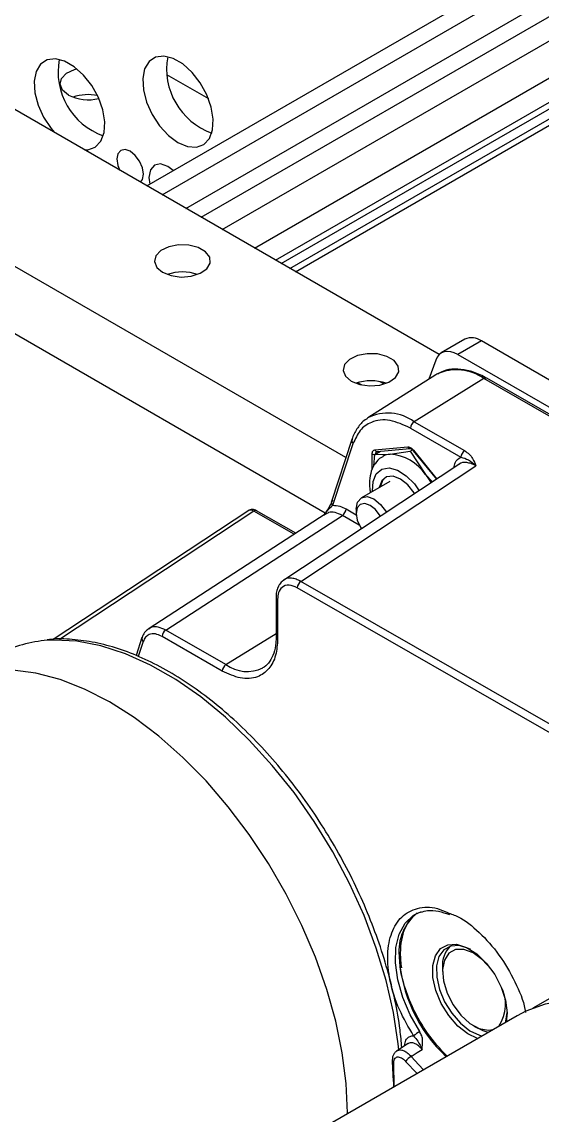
# Model space of a CAD drawing. Header units: inches. Extents: x 0 to 11, y 0 to 8.4.
# Drawn here: x 7.8541 to 8.0167, y 5.8712 to 6.2129 of the extents above; entities that cross this region are included whole.
import ezdxf

# ---------------------------------------------------------------- set-up
doc = ezdxf.new("R2010")
doc.units = ezdxf.units.IN
doc.header["$MEASUREMENT"] = 0

msp = doc.modelspace()

# ---------------------------------------------------------------- linework, layer by layer
at = {"color": 7, "linetype": 'Continuous', "lineweight": 25}
for p, q in [((7.984467054131057, 6.108942266945792), (7.297929385267048, 6.505272027064855)), ((7.955367991753273, 6.076756311380333), (7.255502978395871, 6.480779783710176)), ((7.948853760001575, 6.059424640392986), (7.237234568650035, 6.470233655244557)), ((7.89311868622281, 6.161676557258285), (8.035716590304801, 6.243996575053944)), ((7.897941011122128, 6.158892688350226), (8.040538915204118, 6.241212706145883)), ((7.905306706759488, 6.154640562767814), (8.047904610841476, 6.236960580563473)), ((7.910129031658804, 6.151856693859754), (8.052726935740793, 6.234176711655413)), ((7.916717128790771, 6.148053466339444), (8.05513809819045, 6.227962191068821)), ((7.926779892979535, 6.142244356223655), (8.05882094600913, 6.218470033628451)), ((7.933367990111503, 6.138441128703345), (8.061232108458787, 6.21225551304186)), ((7.935133762344152, 6.137421770091094), (8.05882094600913, 6.20882486136333)), ((7.937830830895556, 6.135864785557716), (8.05513809819045, 6.203584829505369)), ((7.939596603128207, 6.134845426945464), (8.052726935740791, 6.20015417782684)), ((7.899342550980993, 6.196490355652689), (7.912412227125234, 6.188945392213681)), ((7.992523671349505, 6.113716707791218), (7.985157975712144, 6.109464582208807)), ((7.997731581415318, 6.113200998931889), (7.990365885777956, 6.108948873349486)), ((8.065997527122553, 6.073791907321152), (7.997731581415318, 6.113200998931889)), ((7.983401483730623, 6.107232867003423), (7.981232695213697, 6.101211468989131)), ((7.990365885777956, 6.108948873349486), (8.058631831485192, 6.069539781738742)), ((7.959062671618084, 6.10015705120913), (7.960292576500096, 6.09944704223371)), ((7.983465141458351, 6.10263079900632), (7.962214132092949, 6.089119971787013)), ((7.966079346449118, 6.100475617560949), (7.967324424459037, 6.099756849325234)), ((7.998499030926955, 6.101421195448922), (7.976698545941873, 6.087954578190427)), ((8.145812448480706, 6.016820049149033), (7.998499030926955, 6.101421195448922)), ((8.146686649564161, 6.016927246805471), (7.99937323201041, 6.101528393105361)), ((7.961858264977805, 6.088882292936928), (7.962214132092949, 6.089119971787013)), ((7.975564217952468, 6.085936150910545), (7.991306175082205, 6.076895646384244)), ((7.976698545941873, 6.087954578190427), (7.992440502977245, 6.078914073605836)), ((7.957223293806797, 6.082353490015963), (7.95081781637739, 6.06302908871387)), ((7.951221325586113, 6.061824354797779), (7.95762680301552, 6.081148756099872)), ((7.964416755798931, 6.079128581584826), (7.974694122740745, 6.080098816901426)), ((7.965084334079318, 6.078639107123109), (7.975361701021133, 6.079609342439709)), ((7.97547484570549, 6.078782682244189), (7.976143707777233, 6.079168808099286)), ((7.976462770955711, 6.079083093630103), (7.983750710864147, 6.070038832279379)), ((7.963548891397203, 6.073171173228005), (7.963538361378981, 6.077866901336003)), ((7.964085472830532, 6.074163929333158), (7.964442878973453, 6.077752150229638)), ((7.964442878973453, 6.077752150229638), (7.966154268415607, 6.078740114325186)), ((7.964442878973453, 6.077752150229638), (7.969161842005982, 6.077807306192107)), ((7.965052463315626, 6.078629320721999), (7.965071232451404, 6.078638037391005)), ((7.969161842005982, 6.077807306192107), (7.97547484570549, 6.078782682244189)), ((7.97547484570549, 6.078782682244189), (7.980210348322513, 6.071462220219616)), ((7.976403145110304, 6.078900389649724), (7.983615737321482, 6.069949634046128)), ((7.990980816666099, 6.074816899528797), (7.935685312140167, 6.038274468967944)), ((7.94130425797746, 6.038047518616269), (7.995971647006624, 6.074174854548335)), ((7.969033522190845, 6.069314706760077), (7.960198225279821, 6.064214198420715)), ((7.980210348322513, 6.071462220219616), (7.982460947362278, 6.069186482823288)), ((7.924999409484855, 6.060256331023179), (7.863926847293813, 6.019896090490551)), ((7.926587130639726, 6.060044701213866), (7.865834613732208, 6.019895964901154)), ((7.949159748344932, 6.059238992843166), (7.893526448317332, 6.023145365789736)), ((7.899044561516712, 6.022850718033204), (7.954251878419006, 6.058667976867453)), ((7.939219523230684, 6.052789999561754), (7.926587130639726, 6.060044701213866)), ((7.93971765108519, 6.053113173649873), (7.927461331723181, 6.060151898870305)), ((7.959511878752632, 6.055647192575344), (7.954251878419001, 6.058667976867449)), ((7.955386206408407, 6.060686404147333), (7.958596985515532, 6.058842474398846)), ((7.95857988610116, 6.060637285870174), (7.95857988610116, 6.059298033718234)), ((8.04156579208122, 5.9804679657431), (7.94130425797746, 6.038047518616269)), ((8.040431464091816, 5.978449538463217), (7.940169929988055, 6.036029091336387)), ((7.933514417101195, 6.03310716634871), (7.933542033224123, 6.020792106494888)), ((7.93400256827535, 6.032430563692157), (7.934030184398278, 6.020115503838334)), ((7.917866932211902, 6.012041151848824), (7.899044561516713, 6.022850718033204)), ((7.917866932211902, 6.012041151848824), (7.933539946394396, 6.021722701751363)), ((7.891635731889113, 6.020470089924961), (7.889771138308632, 6.014844880092967)), ((7.892039241097835, 6.019265356008869), (7.890482532287503, 6.014568990110637)), ((7.916732604222497, 6.010022724568942), (7.897910233527308, 6.020832290753322)), ((7.9769120771885, 5.933947554321964), (7.97892362199596, 5.934828759692489)), ((7.985515357440027, 5.917477516396547), (7.985515357440028, 5.916116836210176)), ((8.025853362292562, 5.911620791653839), (8.01375419250095, 5.904636089606704)), ((8.008873066935646, 5.902299387988832), (7.781184683393579, 5.77085768198538)), ((7.995354327442267, 5.899073393579648), (7.996532647203014, 5.898392942912064)), ((7.974784430964928, 5.893584302286826), (7.971140072494206, 5.891227917662183)), ((7.969770821433664, 5.887938921674936), (7.970159191544671, 5.881847618147376)), ((7.973979992357626, 5.888037133024584), (7.977670282613899, 5.884286404017034)), ((7.970484978567696, 5.880138416283561), (7.970322783800937, 5.887361625046005))]:
    msp.add_line(p, q, dxfattribs=at)
at = {"color": 7, "linetype": 'Continuous', "lineweight": 25, "flags": 128}
for points in [[(7.90288189399372, 6.175234080855706), (7.905862755344148, 6.173986384168797), (7.908622539844748, 6.173777459321574), (7.910956566904284, 6.174622801314184), (7.912691732413214, 6.17645971499822), (7.913699347083595, 6.179151964889058), (7.913904680744856, 6.182499879128517), (7.913292504738678, 6.186255158233146), (7.911908221358922, 6.190139290331013), (7.90985449657119, 6.193864207113141), (7.907283645747819, 6.19715364854216), (7.904386337133523, 6.199763651795474), (7.901377450853916, 6.201500644871754), (7.898480142239621, 6.202235802940745), (7.895909291416251, 6.201914602691599), (7.893855566628519, 6.200560866077398), (7.892471283248762, 6.198274993549886), (7.891859107242585, 6.195226517817256), (7.892064440903845, 6.191641530378751), (7.893072055574226, 6.187785913352458), (7.894807221083156, 6.183945620214941), (7.897141248142693, 6.180405467940039), (7.899901032643292, 6.177428013426863), (7.90288189399372, 6.175234080855706)], [(7.873694285013443, 6.17289002539109), (7.874720475929359, 6.172935183937137), (7.877054502988895, 6.173780525929748), (7.878789668497825, 6.175617439613784), (7.879797283168206, 6.178309689504621), (7.880002616829465, 6.181657603744079), (7.879390440823289, 6.185412882848706), (7.878006157443533, 6.189297014946573), (7.8759524326558, 6.193021931728699), (7.873381581832431, 6.196311373157719), (7.870484273218136, 6.19892137641103), (7.867475386938531, 6.20065836948731), (7.864578078324235, 6.201393527556301), (7.862007227500866, 6.201072327307155), (7.859953502713133, 6.199718590692955), (7.858569219333378, 6.197432718165443), (7.857957043327201, 6.194384242432815), (7.858162376988461, 6.19079925499431), (7.859169991658843, 6.186943637968017), (7.860905157167772, 6.183103344830502), (7.863239184227308, 6.179563192555601), (7.864265375143221, 6.178333219197532)], [(7.868623579028244, 6.190071967380822), (7.866806317014357, 6.191603439833346), (7.866070099834106, 6.193410467867242), (7.866514357697205, 6.195249002333442), (7.868079091117527, 6.196870738964617), (7.870552974176166, 6.198056653242372), (7.871313178624245, 6.198273924259854)], [(7.891158166771139, 6.162808341047056), (7.891781683226331, 6.163650474748948), (7.892097065836183, 6.165299326059445), (7.891781683226331, 6.167312310380491), (7.89088354954017, 6.169382969096953), (7.889539397489818, 6.17119606318982), (7.887953862040172, 6.172475565519188), (7.886368326590526, 6.173026683454133), (7.885024174540175, 6.172765514284952), (7.884126040854014, 6.171731818650152), (7.883810658244161, 6.170082967339654), (7.884126040854014, 6.168069983018607), (7.884749557309206, 6.166507952540986)], [(7.901428497421175, 6.166466723657796), (7.899738975059948, 6.167726275067233), (7.897472716390587, 6.168514006302246), (7.895551475059951, 6.168140708503097), (7.894267742644531, 6.166663212875755), (7.893816955767514, 6.164306454735949), (7.894061416354661, 6.162220783779214)], [(7.898086361577684, 6.13465670601016), (7.900739237120438, 6.133607622979903), (7.903869440649917, 6.133182613848319), (7.907054220834407, 6.133439078453683), (7.909863455462521, 6.134342379829923), (7.911917741831222, 6.135770522120812), (7.912939637183225, 6.137530626796357), (7.912791128888723, 6.139384981967046), (7.911492273815802, 6.141083146691743), (7.909218489539265, 6.142395774414522), (7.906276863225131, 6.143145587487899), (7.903064677807238, 6.143231319501459), (7.900015756725607, 6.14264139187171), (7.897541873666968, 6.141455477593953), (7.895977140246647, 6.139833740962779), (7.895532882383547, 6.137995206496579), (7.896269099563797, 6.136188178462683), (7.898086361577684, 6.13465670601016)], [(7.990365885777956, 6.108948873349486), (7.989229511464248, 6.109503052682616), (7.98812034814062, 6.109840290755291), (7.987064955217852, 6.109952512251358), (7.986088604550475, 6.109837029977013), (7.985214675290948, 6.10949660920685), (7.984464094065401, 6.108939401468136), (7.98385483387625, 6.10817874934884), (7.983401483730623, 6.107232867003423)], [(7.957011926676595, 6.100639701350898), (7.959664802219347, 6.099590618320641), (7.962795005748825, 6.099165609189056), (7.965979785933317, 6.099422073794421), (7.968789020561431, 6.100325375170661), (7.970843306930132, 6.10175351746155), (7.971865202282133, 6.103513622137094), (7.971716693987632, 6.105367977307784), (7.970417838914712, 6.107066142032481), (7.968144054638175, 6.108378769755259), (7.965202428324041, 6.109128582828636), (7.961990242906149, 6.109214314842196), (7.958941321824518, 6.108624387212448), (7.956467438765878, 6.107438472934692), (7.954902705345557, 6.105816736303517), (7.954458447482456, 6.103978201837316), (7.955194664662707, 6.102171173803422), (7.957011926676595, 6.100639701350898)], [(7.983951306728871, 6.102920578829971), (7.983778721217107, 6.102822034093032), (7.983465141458351, 6.10263079900632)], [(7.964822891069221, 6.071649508878648), (7.966539563192987, 6.073119513052405), (7.968830788888227, 6.073524804002796), (7.971472287019983, 6.072825709027766), (7.974205489346719, 6.071090660414352), (7.976762850981354, 6.068489496809629), (7.978243587229091, 6.066399410146433)], [(7.963707581132168, 6.066240106431611), (7.963848812345161, 6.06925868573217), (7.964822891069221, 6.071649508878648)], [(7.976878577662157, 6.06549733378883), (7.976731941020131, 6.065727491301018), (7.974699940210618, 6.068247180943722), (7.972391633236178, 6.070042623111538), (7.970085435984911, 6.070897260981122), (7.968059509881168, 6.070708012612293), (7.966558211512542, 6.069497704151338), (7.965765213108385, 6.067427952087475)], [(7.96611876649898, 6.067632054115431), (7.966911764903135, 6.069701806179294), (7.967819439138339, 6.070601247295176)], [(7.980210348322513, 6.071462220219616), (7.981414081523632, 6.069843737981305), (7.982030827585422, 6.068902235085368)], [(7.95857988610116, 6.060637285870174), (7.958997659812979, 6.062829691230634), (7.960192846914804, 6.064211084995647), (7.961983495647222, 6.064562889559646), (7.964096995972992, 6.063831545866877), (7.966211586626444, 6.06212839436492), (7.968005340349403, 6.059712724430838), (7.968038399458634, 6.059655238650765)], [(7.966125946616726, 6.058391380480457), (7.966026242344522, 6.058567605914455), (7.964609129823234, 6.060476048565788), (7.96293854770594, 6.061821582954475), (7.961268826976132, 6.062399363667134), (7.959854167478868, 6.06212142882786), (7.958909938298687, 6.061030091496446), (7.95857988976881, 6.059291497888601), (7.958914268786017, 6.057170333120731), (7.959862169176088, 6.054989525300338), (7.960185645422452, 6.054465689852198)], [(7.971880397344696, 5.891661479516578), (7.971690035917248, 5.893514832243648), (7.970211441409838, 5.903296589868369), (7.967919403168809, 5.913315870323888), (7.964839890903285, 5.923459151159148), (7.961007796717744, 5.93361150494923), (7.956466539770536, 5.94365790146902), (7.951267574317465, 5.953484511031613), (7.945469806714518, 5.962979994224152), (7.939138927985306, 5.97203676342786), (7.932346669515522, 5.980552201828759), (7.925169990307678, 5.988429826107171), (7.917690205004852, 5.995580379632282), (7.909992062563298, 6.001922843775436), (7.902162786012899, 6.007385355883571), (7.894291084185391, 6.011906023511792), (7.886466146607853, 6.015433625689507), (7.878776632949726, 6.017928193274481), (7.871309668473329, 6.019361461819201), (7.864149856869827, 6.019717191818346), (7.861123797680923, 6.019531441283253)], [(7.891641527660635, 6.020486997433719), (7.891713390897497, 6.020641003037924), (7.891745355421724, 6.020691482554189)], [(7.881453920450889, 6.000425286934744), (7.873694158685307, 6.004411991447644), (7.866021523679144, 6.007414452181511), (7.858520078427127, 6.00939977354824), (7.851272010333219, 6.010346203951483), (7.844356730748212, 6.010243374101686), (7.837850004922352, 6.009092410624205), (7.83182312190541, 6.006905923715752), (7.829150697520066, 6.005512786474693)], [(7.95589264299187, 5.871714440265009), (7.955892393430551, 5.871938678189577), (7.955465543449651, 5.881145779915646), (7.954229915824928, 5.89071916827134), (7.952199048351211, 5.900553955210475), (7.949395191637529, 5.910542388749283), (7.945849065324781, 5.920575033519698), (7.941599521514925, 5.930541969766152), (7.936693119099215, 5.940333997649411), (7.93118361364925, 5.949843833662874), (7.925131368459675, 5.958967286053115), (7.918602693195303, 5.967604396366542), (7.911669117388542, 5.975660534615129), (7.904406606746877, 5.983047436062371), (7.896894730856676, 5.989684168270203), (7.889215791402151, 5.995498017811727), (7.881453920450889, 6.000425286934744)], [(7.978426421138958, 5.8973234736887), (7.975422966202093, 5.902555633419251), (7.973096545336253, 5.908027810011601), (7.971543909601235, 5.913512426894171), (7.970829629924439, 5.918781390129302), (7.970983411728791, 5.923615574371055), (7.971998859545282, 5.927813935837762), (7.973833742987376, 5.931201873309464), (7.976411753025941, 5.933638489433616), (7.9769120771885, 5.933947554321964)], [(7.99648030790761, 5.89514520048311), (7.993480099931935, 5.896599908383977), (7.990365641987692, 5.899076112377201), (7.987525145368669, 5.902339323519163), (7.985169276714692, 5.906147524367665), (7.983472760026443, 5.910218278087131), (7.982561418185643, 5.914249675496646), (7.982502841247512, 5.917942726292765), (7.983301373595581, 5.921023533792521), (7.984897791738635, 5.923263608597416), (7.98717369664613, 5.924496814606829), (7.989960294862649, 5.924631690572585), (7.993050917146315, 5.92365823336132), (7.996216346181001, 5.921648639841122), (7.999221816576079, 5.918751952370108), (8.00184442634146, 5.915183005006539), (8.003889668508485, 5.91120649024952), (8.005205856821988, 5.90711732800724), (8.005205856821988, 5.90711732800724)], [(7.994359806159173, 5.922948720860826), (7.993691243543281, 5.923291030697444), (7.990757108463852, 5.924215198935987), (7.988111603827915, 5.924087152133055), (7.985950934611938, 5.922916386934244), (7.984435347767267, 5.920789733638459), (7.983677247436822, 5.917864916391854), (7.983732858454036, 5.914358855509463), (7.984598056404162, 5.91053157948777), (7.986208673513258, 5.906666939880683), (7.988445257678427, 5.903051559328309), (7.991141931683829, 5.899953574066951), (7.994098695554945, 5.897602747491106), (7.99709625964175, 5.896173429653587), (7.997890735809594, 5.895959423179708)], [(7.995140872378061, 5.921920957128359), (7.992250560625174, 5.923011570975017), (7.989636174285619, 5.922984789836534), (7.987530013058714, 5.921842993334594), (7.986119218612204, 5.919687635099083), (7.985529146223832, 5.916710228167861), (7.985812226414793, 5.913175328212902), (7.986943306267846, 5.909397026607857), (7.988821884374381, 5.905711042031138), (7.991281040825633, 5.902444890388064), (7.994102268779074, 5.899888783585391), (7.997034889750288, 5.898269842929826), (7.999818327496387, 5.897731918403223), (8.00137684835356, 5.897971913114287)], [(8.000662137954212, 5.916942764707485), (7.998050292661114, 5.919809854122916), (7.995140872378061, 5.921920957128359)], [(8.005205856821988, 5.90711732800724), (8.005695375615915, 5.903218792736532), (8.005442420274598, 5.900318917826902)], [(8.061176289866468, 5.897211888448883), (8.053416528100886, 5.901198592961783), (8.045743893094722, 5.90420105369565), (8.038242447842707, 5.90618637506238), (8.0309943797488, 5.907132805465621), (8.02407910016379, 5.907029975615825), (8.017572374337933, 5.905879012138343), (8.01154549132099, 5.90369252522989), (8.008873066935646, 5.902299387988832)], [(8.00521050367459, 5.900185035223489), (8.00534092934177, 5.900640829054241), (8.005693535675446, 5.903316000346808)], [(7.999821046162555, 5.897073767626984), (7.998273077608933, 5.897547605190555), (7.996532647203014, 5.898392942912064)], [(7.975726582678587, 5.889581887440943), (7.977643851026444, 5.890800972323841), (7.979150229288832, 5.891759095214487)], [(7.979628259570135, 5.885416720054415), (7.97811733483252, 5.886902783113761), (7.975726582678588, 5.889581887440943)]]:
    msp.add_lwpolyline(points, dxfattribs=at)
at = {"color": 7, "linetype": 'Continuous', "lineweight": 25}
for centre, radius, start, end in [((7.920557611343308, 6.198196505469635), 0.02123556034542646, 169.5367515877592, 250.4578718795443), ((7.886631394070062, 6.197340286648497), 0.02121434853391868, 169.4878725943431, 250.5067508729515), ((7.87486503510561, 6.202358473933335), 0.01378092947629481, 243.0697612992323, 283.7870824530797), ((7.874834846231648, 6.175758960043031), 0.01443433927670027, 78.45410454868616, 109.1936361168259), ((7.904273545913068, 6.12064837233597), 0.01413889598486213, 70.49262569275906, 109.507374307241), ((7.994693590692487, 6.109075723621554), 0.005123210323426435, 53.63082630745718, 115.058715263399), ((7.989917699746712, 6.0894852059246), 0.0147005813065245, 54.28590694708218, 113.945094744054), ((7.963199111011976, 6.086631367676702), 0.01413889598486869, 70.49262569322288, 109.5073743067703), ((7.999024305737336, 6.100755729665561), 0.0008477961637358242, 65.69659057230314, 128.2852347011082), ((7.968520005994458, 6.076899803284238), 0.01375123863140911, 53.50523561275909, 117.2947224978218), ((7.978129984713537, 6.085822177661274), 0.002568296901402467, 123.8726894980707, 177.4565513076115), ((7.958356950475109, 6.08206473862076), 0.001171383494556452, 166.8197843640164, 231.440970348597), ((7.965062407971052, 6.079309184188535), 0.0006704356999988875, 195.6274329159058, 271.8741506722452), ((7.975339774912874, 6.080279419505144), 0.0006704357000075903, 195.6274329164527, 271.8741506715375), ((7.976568756775358, 6.078947423421991), 0.000172160969257386, 127.9970197869365, 195.854565445993), ((7.964131306963907, 6.079041883927143), 0.001316118746984822, 243.2225697507639, 285.2470478251882), ((7.969608499122746, 6.072383554194636), 0.005442112485976887, 94.70780174887048, 120.2538671886001), ((7.96836032631462, 6.063619893211188), 0.01421003569645972, 33.49653194648529, 86.76652098153643), ((7.993871941870033, 6.076781673125275), 0.002568296928566458, 123.8726923457819, 177.4565511179454), ((7.95194675202724, 6.062737268412651), 0.001166042361882616, 165.5067699210124, 231.5283735120786), ((7.927112405450109, 6.059379235430487), 0.0008477961637508681, 65.69659057290663, 128.2852347004586), ((7.952820439647337, 6.060800377396602), 0.002568296901403315, 303.8726894982034, 357.4565513076329), ((7.942735696749106, 6.035915118087125), 0.002568296901384875, 123.8726894978521, 177.4565513077918), ((7.934310998007557, 6.033167437153067), 0.0007988187510968547, 184.2888315622157, 247.2875014579553), ((7.900476000288368, 6.020718317504056), 0.002568296901393397, 123.8726894979889, 177.4565513077017), ((7.864450282117383, 5.982638052226467), 0.03704305137001287, 95.15212995759042, 119.6394551202004), ((7.892761026702785, 6.020175897912376), 0.001161921261340243, 164.4698280922337, 231.5961747308471), ((7.934338744194218, 6.020852517185379), 0.0007989980108827906, 184.336160848405, 247.2827710133173), ((7.919298370983557, 6.009908751319675), 0.002568296901394745, 123.8726894979669, 177.4565513076827), ((7.924483391600416, 6.021075412333904), 0.01119800863332962, 233.7819143987375, 295.7862045793815), ((7.986944779981907, 5.922515565256696), 0.01505662871131967, 128.2232093436454, 185.6980865345672), ((7.994050785650668, 5.918054978628577), 0.008554939939498598, 135.642942894712, 183.8704334263645), ((8.018498997790163, 5.923571142040989), 0.04660628942756745, 183.1370391043945, 226.9760294922421), ((7.993178960187182, 5.90578679854767), 0.01205840857343883, 325.6849416465863, 29.78704925934113), ((7.986691745706677, 5.883000278455332), 0.01653691361474992, 119.9874703436305, 128.0468218693412), ((7.97052391616787, 5.888022204761711), 0.0006905213898431374, 187.1819778893554, 253.0656311895539), ((7.978700393141033, 5.884459746041415), 0.005922827127590459, 120.1385733573182, 142.8430903867904)]:
    msp.add_arc(centre, radius, start, end, dxfattribs=at)
for points, knots in [([(7.99937323201041, 6.101528393105361), (7.99866662622874, 6.101909174554502), (7.996616257784895, 6.103014093715338), (7.993214164519313, 6.104164163709359), (7.989355764136231, 6.104538162933576), (7.98621489317749, 6.104105677679393), (7.984632116517753, 6.103171878710662), (7.984060015822919, 6.102834353491574)], [0, 0, 0, 0, 0.1294025997085794, 0.3754894367928543, 0.6213078335683331, 0.863120263866081, 1, 1, 1, 1]), ([(7.961853881350372, 6.088786908685429), (7.961680667049928, 6.088695408522164), (7.960531238345378, 6.08808822473966), (7.958999950843044, 6.086070122082203), (7.95764863911262, 6.08395227253874), (7.957311796536862, 6.08250453207035), (7.957268323819477, 6.082317687482528)], [0, 0, 0, 0, 0.07611383978785045, 0.5050820402342876, 0.9361261605807722, 1, 1, 1, 1]), ([(7.975564217952468, 6.085936150910545), (7.973389255952713, 6.086933321992609), (7.968941232776208, 6.088972640419532), (7.963499277643582, 6.088266267176848), (7.959594056234022, 6.0855550474716), (7.958272859181298, 6.082595805052263), (7.95762680301552, 6.081148756099872)], [0, 0, 0, 0, 0.2744175396602942, 0.5612123690370145, 0.7854359015814485, 1, 1, 1, 1]), ([(7.963538361378981, 6.077866901336003), (7.963553350780831, 6.078057570331745), (7.963583220236081, 6.078437517383195), (7.963847655297481, 6.078947512407675), (7.964200972228224, 6.079059926306029), (7.964416755798931, 6.079128581584826)], [0, 0, 0, 0, 0.2816731810096067, 0.5612915418211741, 0.9999999999999999, 0.9999999999999999, 0.9999999999999999, 0.9999999999999999]), ([(7.974694122740745, 6.080098816901426), (7.974851353390377, 6.080092965564386), (7.975164671656287, 6.080081305428283), (7.975795075321847, 6.079784260603589), (7.976209606336282, 6.079348949299957), (7.976462770955711, 6.079083093630103)], [0, 0, 0, 0, 0.2816738383827412, 0.5612999679142292, 1, 1, 1, 1]), ([(7.975348602266728, 6.079608272905656), (7.975390809385957, 6.079608394477226), (7.975482308097389, 6.07960865802618), (7.975719025888451, 6.079516811005117), (7.976042423815009, 6.079302167474537), (7.976277168658134, 6.079040725536056), (7.976402913621721, 6.078900679831127)], [0, 0, 0, 0, 0.1965021132730203, 0.4259871435620041, 0.6925205053734076, 1, 1, 1, 1]), ([(7.966894109129763, 6.077017927945554), (7.966741321828734, 6.076954418874521), (7.965724480946024, 6.076531748800396), (7.964566690601394, 6.075132961298563), (7.963326243749139, 6.072933675579585), (7.962709444524418, 6.070279442752231), (7.962589192196789, 6.067757202834692), (7.96294322991881, 6.066212106629327), (7.963026858505208, 6.065847133623728)], [0, 0, 0, 0, 0.04148166504746194, 0.2760717194365756, 0.4313113925470837, 0.6700892432961029, 0.9220705351322619, 1, 1, 1, 1]), ([(7.964695947017105, 6.077857001180899), (7.964702549968408, 6.077970936527512), (7.964715754357324, 6.078198781101764), (7.964838481645467, 6.078458106378942), (7.965024043925526, 6.07864159226959), (7.965195703613851, 6.078679276881069), (7.965281543297088, 6.078698121346789)], [0, 0, 0, 0, 0.2500286588613911, 0.5000000001973743, 0.7499713414346573, 1, 1, 1, 1]), ([(7.989127631970359, 6.073592209137758), (7.989211296543758, 6.074132639933567), (7.989463405608697, 6.075761136883458), (7.990568089855704, 6.076441240820286), (7.991306175082205, 6.076895646384244)], [0, 0, 0, 0, 0.3318586478436041, 1, 1, 1, 1]), ([(7.991306175082205, 6.076895646384244), (7.992103613841693, 6.076656342653883), (7.993803745347915, 6.076146149480173), (7.995219790979188, 6.074858524847865), (7.995971647006628, 6.074174854548337)], [0, 0, 0, 0, 0.4690453394761426, 1, 1, 1, 1]), ([(7.992440502977245, 6.078914073605836), (7.992939963637819, 6.078564536883328), (7.993997595642854, 6.077824376038157), (7.995136460436033, 6.076189529564002), (7.995657666308926, 6.074932252341501), (7.995971647048169, 6.074174853293861)], [0, 0, 0, 0, 0.2624106760730275, 0.5556672454619068, 1, 1, 1, 1]), ([(7.995971647006748, 6.074174854548268), (7.995470605395589, 6.074432822645226), (7.994481780198758, 6.074941932764162), (7.99268076073495, 6.075264534819242), (7.9912541896925, 6.075245020453174), (7.990700040233473, 6.074585000476803), (7.990657295685295, 6.074534089562393)], [0, 0, 0, 0, 0.2507211557201579, 0.4948079972464855, 0.9610318055002104, 1, 1, 1, 1]), ([(7.948733237549001, 6.058962282283216), (7.949129846546554, 6.059561470996233), (7.95019113216489, 6.061164839471778), (7.950834458190878, 6.062627969208997), (7.951237369303239, 6.063544318316813)], [0, 0, 0, 0, 0.3737061830492984, 1, 1, 1, 1]), ([(7.927461620070989, 6.06015173315983), (7.927249451931426, 6.060254062606891), (7.926815701548224, 6.060463261956836), (7.92611349897257, 6.06055240988061), (7.925429470209, 6.060471591038638), (7.925045567760174, 6.060263848655285), (7.924853760458829, 6.060160055345167)], [0, 0, 0, 0, 0.2396652067586447, 0.4899645888672981, 0.7451735041060548, 0.9999999999999999, 0.9999999999999999, 0.9999999999999999, 0.9999999999999999]), ([(7.926587130639726, 6.060044701213866), (7.926280226030327, 6.060169615182355), (7.925666443111091, 6.060419432415085), (7.925056412939651, 6.060377537920615), (7.924878282986763, 6.060160979407488), (7.92486490052291, 6.060144709900721)], [0, 0, 0, 0, 0.4805064538311323, 0.9609717316445181, 1, 1, 1, 1]), ([(7.948498545375865, 6.058625624208014), (7.948760855574902, 6.05903109695377), (7.949614713873717, 6.060350970409627), (7.95056380247948, 6.061221356405144), (7.951221325586113, 6.061824354797779)], [0, 0, 0, 0, 0.3072057733696319, 1, 1, 1, 1]), ([(7.954251878419006, 6.058667976867453), (7.953474594512545, 6.059028498348545), (7.951946127278618, 6.059737435284451), (7.950099753334485, 6.059756742034919), (7.949284579331124, 6.059191434491661), (7.948980147960249, 6.058980317172353)], [0, 0, 0, 0, 0.3933195454208736, 0.7734317314969388, 1, 1, 1, 1]), ([(7.951221325586113, 6.061824354797779), (7.951962874856569, 6.061798864567586), (7.953287622656711, 6.061753327301599), (7.95474473608019, 6.061012528632665), (7.955386206408407, 6.060686404147333)], [0, 0, 0, 0, 0.5597663724179136, 1, 1, 1, 1]), ([(7.935922274758182, 6.038430997191341), (7.935563868796904, 6.038145923215402), (7.934848929749108, 6.037577264937001), (7.934095533734773, 6.036307461157236), (7.933603527228607, 6.034816065474784), (7.933543963469128, 6.033674006480494), (7.933514416485496, 6.033107480816134)], [0, 0, 0, 0, 0.2532902067272432, 0.5052568282293218, 0.7545794871572281, 1, 1, 1, 1]), ([(7.94130425797746, 6.038047518616269), (7.940798097434706, 6.038302134733021), (7.939799110817924, 6.038804659271318), (7.937985438406593, 6.039118853710976), (7.936551234324569, 6.039094183470925), (7.936000281063649, 6.038436270726037), (7.935957782173547, 6.038385521300587)], [0, 0, 0, 0, 0.2506856367649586, 0.494767124250576, 0.9610278439480467, 1, 1, 1, 1]), ([(7.940169929988055, 6.036029091336387), (7.939290530236776, 6.036407494916918), (7.937469049336991, 6.037191273731214), (7.935402880815997, 6.036450137234613), (7.934200993189158, 6.034742653216166), (7.934067171769524, 6.033183337420158), (7.93400256827535, 6.032430563692157)], [0, 0, 0, 0, 0.2712790564576449, 0.5618942001408991, 0.7885004839537889, 1, 1, 1, 1]), ([(7.893627330885384, 6.023209351248472), (7.893201114843079, 6.022862165018939), (7.892352554067577, 6.022170946043271), (7.891877706901776, 6.021046299732607), (7.891641366494183, 6.020486542011378)], [0, 0, 0, 0, 0.5022811030281422, 1, 1, 1, 1]), ([(7.897910233527308, 6.020832290753322), (7.897198314331692, 6.02115874048505), (7.895742546818765, 6.021826281010688), (7.893961373351424, 6.021595351894806), (7.892683196924595, 6.020707891510927), (7.89225074562135, 6.019739150594363), (7.892039241097835, 6.019265356008869)], [0, 0, 0, 0, 0.2744279726510485, 0.5611638647797773, 0.7853727645529026, 1, 1, 1, 1]), ([(7.899044561516712, 6.022850718033204), (7.898261934892075, 6.023207807382432), (7.896722923027732, 6.023910012914154), (7.894871801865059, 6.023926093148785), (7.894059939680004, 6.023362924492089), (7.893756739857483, 6.023152602297136)], [0, 0, 0, 0, 0.3933048967171733, 0.7734223233615121, 1, 1, 1, 1]), ([(7.97281999166934, 5.892314126866555), (7.9726627609597, 5.894168713637653), (7.972251697354904, 5.899017341016376), (7.970755890299754, 5.907169816887173), (7.968444393807814, 5.916623084643436), (7.965410958803941, 5.926160427555699), (7.961727246784574, 5.935672631401014), (7.95741992054908, 5.945071845413974), (7.952534686287519, 5.954265637866992), (7.94711875281149, 5.963164851986217), (7.941225047004641, 5.971682494491565), (7.934910399874976, 5.979735192429587), (7.928235215432087, 5.987243874811587), (7.921262686125289, 5.994134497424566), (7.914058272664346, 6.00033839458994), (7.906689015505191, 6.005792935098523), (7.899223443731143, 6.010440764343921), (7.891730234679365, 6.014233557673648), (7.884284183605154, 6.017118149527151), (7.87694867196183, 6.019089257052737), (7.86984376172939, 6.020000030919811), (7.864838635605274, 6.020199460331763), (7.862334210480993, 6.019797636426892), (7.861998783926595, 6.019743818723748)], [0, 0, 0, 0, 0.03134610232500532, 0.08195117765197102, 0.1325233108955557, 0.18306295898082, 0.2335752298778855, 0.2840675712312045, 0.3345485421806111, 0.3850272177767762, 0.4355116909590389, 0.486009564003653, 0.5365303736623649, 0.5870834922844917, 0.6376775984947938, 0.688319554328505, 0.7390122311500977, 0.7897506260781938, 0.8405135852653968, 0.8912405260192126, 0.9418453999227016, 0.9922111478050386, 1, 1, 1, 1]), ([(7.934030184398278, 6.020115503838334), (7.933903540032071, 6.018328785015075), (7.933641682173143, 6.014634452771385), (7.931426448121814, 6.010465626536755), (7.92771289304275, 6.00779185126463), (7.922604270211628, 6.007305100323701), (7.91864098550761, 6.00913945510859), (7.916732604222497, 6.010022724568942)], [0, 0, 0, 0, 0.1775623555452592, 0.3671390969954715, 0.5633612870161226, 0.7897518824804866, 1, 1, 1, 1]), ([(7.933542033224123, 6.020792106494888), (7.933524663493606, 6.02013888894164), (7.933474084485918, 6.018236781386577), (7.932889917321927, 6.015479771198318), (7.931594940132006, 6.012963324396038), (7.930396027446606, 6.011512981554151), (7.929493243561515, 6.011138331302212), (7.929336171262412, 6.011073147178522)], [0, 0, 0, 0, 0.1392299764615897, 0.405424485001307, 0.671928790599606, 0.9429200055731264, 1, 1, 1, 1]), ([(7.976499959378589, 5.896023219879767), (7.974919777300685, 5.898721120568389), (7.97168220657889, 5.904248739443407), (7.968893470966868, 5.913227973190754), (7.968090788470302, 5.921594394206685), (7.969399697727029, 5.928535555377913), (7.97260246026984, 5.933622395248859), (7.977566332138986, 5.936226808678549), (7.98269946334415, 5.936523654638246), (7.986068499160311, 5.935009543895841), (7.98713932658052, 5.934528293060685)], [0, 0, 0, 0, 0.1301381345668603, 0.2666347252978461, 0.4031313160288352, 0.5332694505957167, 0.6634075851625951, 0.7999041758935851, 0.9364007666245809, 1, 1, 1, 1]), ([(7.972792063400598, 5.917234818474071), (7.97262913101594, 5.918789490388523), (7.972302528948719, 5.921905869383211), (7.972701130418956, 5.926036168077717), (7.973697653447686, 5.929598946801586), (7.975355065232113, 5.932335760551799), (7.976706746345036, 5.933905850822756), (7.977639552058764, 5.934324555052644), (7.977699143380708, 5.934351303536487)], [0, 0, 0, 0, 0.195843997908878, 0.3925742245974496, 0.5889828747248047, 0.7859896756703422, 0.9863281732212114, 1, 1, 1, 1]), ([(7.978756621339402, 5.934633978136644), (7.979440271041499, 5.934841524311504), (7.981089733368279, 5.935342277248933), (7.984123433370314, 5.93515198780726), (7.986539211479958, 5.934316996926722), (7.987670855713263, 5.933925854788689)], [0, 0, 0, 0, 0.2733958355656366, 0.659630406743406, 1, 1, 1, 1]), ([(7.98713932658052, 5.934528293060685), (7.988245514563864, 5.934142886035176), (7.991515207475229, 5.933003692120336), (7.997185024119913, 5.928475233844312), (8.003428558423083, 5.92148465547125), (8.008248487021241, 5.913090862086359), (8.010961064601535, 5.906727325977688), (8.011411945410538, 5.903656889328552), (8.011462431746606, 5.903313084284182)], [0, 0, 0, 0, 0.1079795422370824, 0.3191681243521304, 0.5406752295212276, 0.7621823346903392, 0.9733709168054173, 0.9999999999999999, 0.9999999999999999, 0.9999999999999999, 0.9999999999999999]), ([(7.986943023730421, 5.889639443520952), (7.984829714301653, 5.891944951289759), (7.980798829119625, 5.896342431836538), (7.976344694161412, 5.904151651430742), (7.973673248863133, 5.911223914410536), (7.972471577254829, 5.915739694970353), (7.972325061683955, 5.917690645059687), (7.972320253160099, 5.9177546736813)], [0, 0, 0, 0, 0.2932609430557077, 0.5593602024097284, 0.7927446917578302, 0.9931980465409539, 1, 1, 1, 1]), ([(7.973798398701504, 5.892946749399645), (7.973804445702905, 5.893256855686598), (7.973822890990606, 5.894202779013189), (7.974417307996044, 5.895203861732351), (7.975348852261377, 5.895936675610965), (7.976115775257751, 5.895994335570631), (7.976499959378589, 5.896023219879767)], [0, 0, 0, 0, 0.1590470160420813, 0.4851442515953776, 0.742087010046425, 1, 1, 1, 1]), ([(7.976499959378589, 5.896023219879768), (7.976951586046812, 5.895472054841664), (7.97801624372395, 5.894172746960895), (7.978735869150269, 5.892641049577356), (7.979150230226707, 5.891759096614869)], [0, 0, 0, 0, 0.4241989495034691, 1, 1, 1, 1]), ([(7.979150230227247, 5.891759096614215), (7.979261805051439, 5.892645905554991), (7.97943152514078, 5.89399485944084), (7.979155218157954, 5.895960938808012), (7.978658292660842, 5.896889974023135), (7.978426420951776, 5.897323473580642)], [0, 0, 0, 0, 0.5058106517563993, 0.7694050125321652, 1, 1, 1, 1]), ([(7.971256463701693, 5.891303078503271), (7.971022612580396, 5.891118224146888), (7.970557585841274, 5.89075063036293), (7.970091202372152, 5.889915963703307), (7.969820308880046, 5.88895410595157), (7.969833736869487, 5.888250030192899), (7.969840332567774, 5.887904195003149)], [0, 0, 0, 0, 0.2569610233300366, 0.510982141532016, 0.7597991667922215, 0.9999999999999999, 0.9999999999999999, 0.9999999999999999, 0.9999999999999999]), ([(7.97124582638789, 5.891272615249258), (7.971456590274148, 5.891388592409474), (7.971905507235246, 5.891635618193848), (7.972794954086189, 5.891596382077004), (7.973784262865085, 5.891242356490813), (7.974803269600243, 5.890572439068441), (7.97541837738709, 5.889912537206723), (7.975726582678587, 5.889581887440944)], [0, 0, 0, 0, 0.1808415334509599, 0.3851837858895722, 0.589692325243642, 0.794411647509768, 1, 1, 1, 1]), ([(7.979150226475219, 5.891759091013434), (7.978852312710525, 5.892096023689549), (7.978256524110826, 5.892769845013321), (7.97726125724431, 5.893464503580472), (7.976286994066609, 5.89384123882194), (7.975413658934772, 5.893895301825487), (7.97497130104973, 5.893656024938365), (7.974766912053078, 5.89354546838555)], [0, 0, 0, 0, 0.2056124351631235, 0.4111980020551594, 0.6171248847100501, 0.823094685766557, 1, 1, 1, 1]), ([(7.970322783800937, 5.887361625046005), (7.970318429240793, 5.887623659466696), (7.970309726842587, 5.888147323808592), (7.970524058080755, 5.888771905178388), (7.97089333304681, 5.88921391328511), (7.971404221007006, 5.889435293412761), (7.972015944113062, 5.889420779282173), (7.972681908486702, 5.889172045769814), (7.973363265477824, 5.888714094561026), (7.973774122052181, 5.888263110329687), (7.973979992357626, 5.888037133024584)], [0, 0, 0, 0, 0.124981501035049, 0.249770069580952, 0.3748488310066369, 0.4998735113908109, 0.6246105495688138, 0.7494652439943775, 0.8744630852635964, 1, 1, 1, 1]), ([(7.970159191544671, 5.881847618147376), (7.970169146937835, 5.881709377612644), (7.970216702071541, 5.88104902728737), (7.970183189728897, 5.880434656703476), (7.970156693002041, 5.879948901060454)], [0, 0, 0, 0, 0.2093442365961701, 1, 1, 1, 1])]:
    msp.add_open_spline(points, degree=3, knots=knots, dxfattribs=at)

doc.saveas('drawing.dxf')
